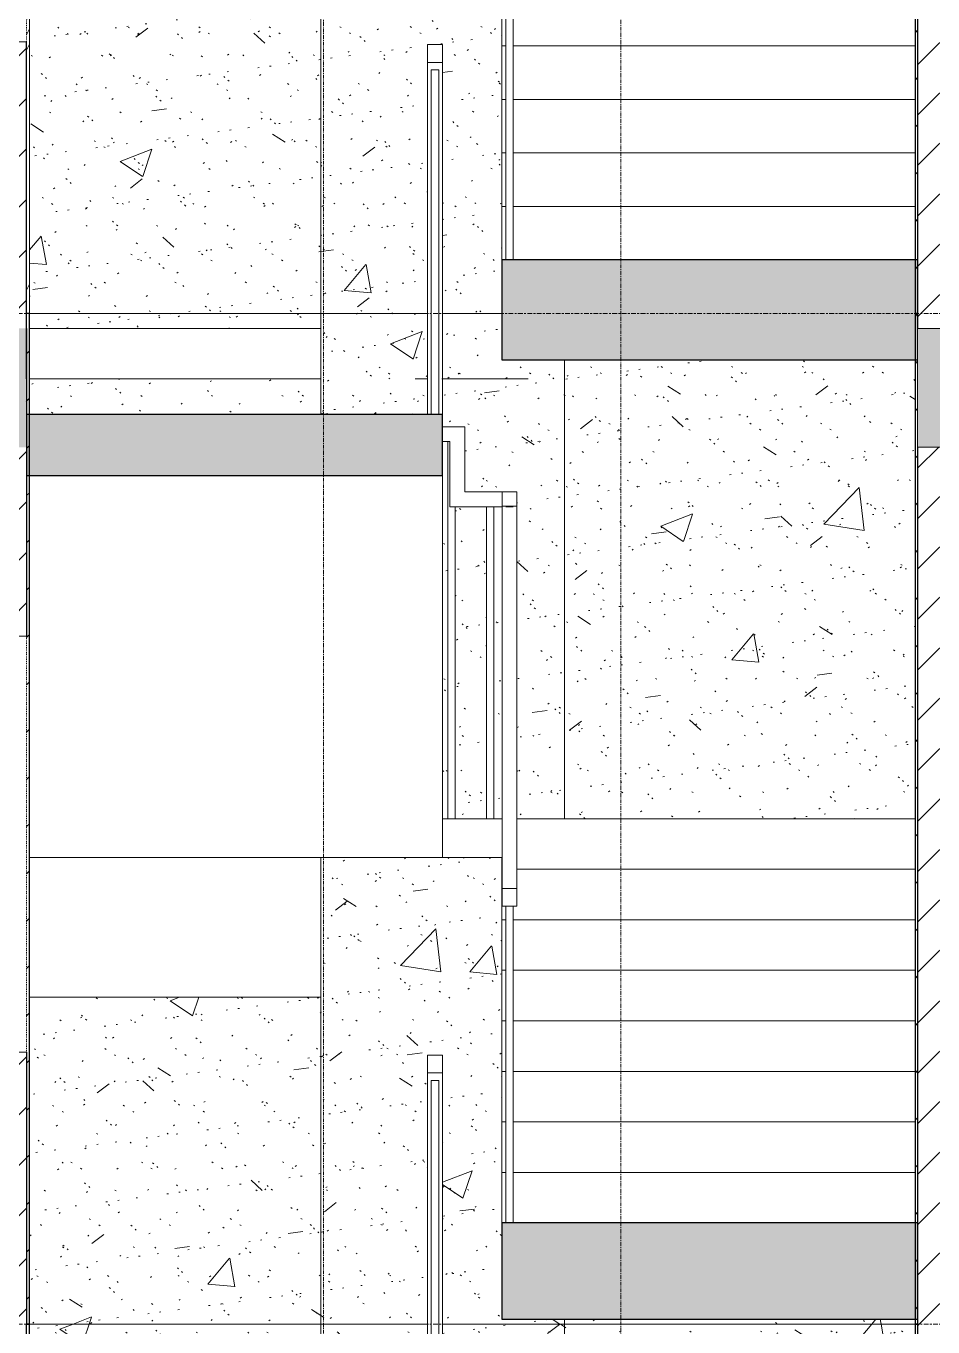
# Model space of a CAD drawing. Header units: millimetres. Extents: x 1240 to 198004, y -7796 to 35300.
# Drawn here: x 23535 to 26587, y 22590 to 26967 of the extents above; entities that cross this region are included whole.
import ezdxf

# ---------------------------------------------------------------- set-up
doc = ezdxf.new("R2010")
doc.units = ezdxf.units.MM
for name, pattern in [('1 NÉT CALL OUT', [6, 3, -3]), ('Centre', [31.75, 6.35, -4.7625, 15.875, -4.7625]), ('Grid Line', [22.225, 12.7, -3.175, 3.175, -3.175])]:
    doc.linetypes.add(name, pattern=pattern)
for name, color, linetype, lineweight in [('0-1', 7, 'Continuous', 5), ('A-DETL-GENF-1', 7, 'Continuous', 9), ('A-DETL-THIN', 151, 'Continuous', 9), ('A-FLOR-1', 10, 'Continuous', 35), ('A-FLOR-2', 7, 'Continuous', 9), ('A-FLOR-HRAL', 11, 'Continuous', 9), ('A-FLOR-HRAL-2', 11, 'Continuous', 18), ('A-FLOR-LEVL-2', 51, 'Centre', 9), ('A-FLOR-PATT-1', 7, 'Continuous', 9), ('A-GLAZ', 151, 'Continuous', 9), ('A-GLAZ-3', 7, '1 NÉT CALL OUT', 9), ('A-GLAZ-4', 55, '1 NÉT CALL OUT', 9), ('A-GLAZ-5', 151, 'Continuous', 18), ('A-GLAZ-CURT', 52, 'Continuous', 9), ('A-WALL-1', 113, 'Continuous', 25), ('A-WALL-PATT-4', 111, 'Continuous', 9), ('E-LITE-EQPM', 33, 'Continuous', 9), ('I-WALL', 2, 'Continuous', 9), ('I-WALL-2', 2, 'Continuous', 25), ('S-BEAM-3', 7, 'Continuous', 9), ('S-GRID-1', 1, 'Grid Line', 9), ('S-STRS', 31, 'Continuous', 9), ('S-STRS-1', 31, 'Continuous', 5), ('S-STRS-2', 31, 'Continuous', 25)]:
    doc.layers.add(name, color=color, linetype=linetype, lineweight=lineweight)
pattern_1 = [(45, (377.74, 0), (-79.5495, 79.5495), [])]
pattern_2 = [(50, (377.7, 0), (1093.104, -95.634), [114.3, -1257.3]), (355, (377.7, 0), (-211.457, 1146.34), [91.44, -1005.84]), (100.451, (468.8, -8), (881.656, 1050.7), [97.14, -1068.54]), (46.184, (377.7, 304.8), (1626.475, -252.257), [171.45, -1885.95]), (96.636, (513.3, 283.8), (1424.416, 1484.565), [145.71, -1602.81]), (351.184, (377.7, 304.8), (1424.43, 1484.55), [137.16, -1508.76]), (21, (530.1, 228.6), (909.686, -613.59), [114.3, -1257.3]), (326, (530.1, 228.6), (370.812, 1105.13), [91.44, -1005.84]), (71.451, (606, 177.5), (1280.503, 491.528), [97.14, -1068.54]), (37.5, (377.74, 0), (18.5313, 507.3303), [50.292, -943.356, 50.292, -970.788, -1009.65]), (37.5, (377.74, 0), (18.5313, 507.3303), [-2014.728, 50.292, -959.358]), (7.5, (377.74, 0), (400.918, 601.0836), [50.292, -531.876, 50.292, -920.496, -384.81]), (7.5, (377.74, 0), (400.918, 601.0836), [-1552.956, 50.292, -334.518]), (327.5, (37.9, 0), (813.545, -34.3737), [50.292, -330.708, 50.292, -1138.428, -1577.34]), (327.5, (37.9, 0), (813.545, -34.3737), [-1569.72, 50.292, -1527.048]), (317.5, (-114.5, 0), (888.775, 152.56), [50.292, -445.008, 50.292, -739.14, -1120.14]), (317.5, (-114.5, 0), (888.775, 152.56), [-1284.732, 50.292, -1069.848])]
pattern_3 = [(37.5, (377.74, 0), (-4.79953, 146.8239), [5.029, -110.795, 5.029, -124.511, -123.825]), (37.5, (377.74, 0), (-4.79953, 146.8239), [-245.364, 5.029, -118.796]), (7.5, (377.74, 0), (134.8574, 215.0472), [5.029, -57.455, 5.029, -99.365, -40.005]), (7.5, (377.74, 0), (134.8574, 215.0472), [-166.878, 5.029, -34.976]), (327.5, (284.02, 0), (237.29776, 0.4316), [5.029, -33.071, 5.029, -132.131, -179.07]), (327.5, (284.02, 0), (237.29776, 0.4316), [-175.26, 5.029, -174.041]), (317.5, (284.02, 0), (229.0671, 66.8792), [5.029, -14.021, 5.029, -84.887, -102.87]), (317.5, (284.02, 0), (229.0671, 66.8792), [-108.966, 5.029, -97.841])]
pattern_4 = [(45, (377.74, 0), (-84.8528, 84.8528), [])]

# ---------------------------------------------------------------- blocks, each defined once
blk = doc.blocks.new('NCV_TKTC_KET CAU_rvt-1-TKCS_MẶT ĐỨNG NỘI KHU 1')
at = {"layer": 'A-FLOR-PATT-1'}
h = blk.add_hatch(color=256, dxfattribs=at)
h.paths.add_polyline_path([(23537.4, 25780), (23537.4, 25950), (23535.3, 25948.3), (23535.3, 25780)])
h.paths.add_polyline_path([(23335.3, 25780), (23337.4, 25781.7), (23337.4, 25950), (23335.3, 25950)])
at = {"layer": 'A-FLOR-1'}
for p, q in [((23537.4, 25950), (23535.3, 25950)), ((23537.4, 25780), (23537.4, 25950)), ((23535.3, 25780), (23537.4, 25780))]:
    blk.add_line(p, q, dxfattribs=at)
at = {"layer": 'A-FLOR-2'}
for p, q in [((23547.4, 25950), (24526.9, 25950)), ((24526.9, 25780), (23547.4, 25780))]:
    blk.add_line(p, q, dxfattribs=at)
at = {"layer": 'S-BEAM-3'}
blk.add_line((23547.4, 23700), (24526.9, 23700), dxfattribs=at)
blk = doc.blocks.new('Railing - 25mm-949251-TKCS_MẶT ĐỨNG NỘI KHU 1')
at = {"layer": 'A-FLOR-HRAL'}
for p, q in [((24899, 26819.3), (24924, 26819.3)), ((24899, 25660), (24899, 26819.3)), ((24924, 25660), (24924, 26819.3))]:
    blk.add_line(p, q, dxfattribs=at)
blk = doc.blocks.new('Railing - 25mm-949245-TKCS_MẶT ĐỨNG NỘI KHU 1')
at = {"layer": 'A-FLOR-HRAL'}
for p, q in [((24954.8, 24300), (24954.8, 25568.8)), ((24979.8, 24300), (24979.8, 25350))]:
    blk.add_line(p, q, dxfattribs=at)
blk = doc.blocks.new('Railing - 25mm-702173-TKCS_MẶT ĐỨNG NỘI KHU 1')
at = {"layer": 'A-FLOR-HRAL'}
for p, q in [((25084.8, 24300), (25084.8, 25350)), ((25109.8, 24300), (25109.8, 25350))]:
    blk.add_line(p, q, dxfattribs=at)
blk = doc.blocks.new('Railing - 25mm-949247-TKCS_MẶT ĐỨNG NỘI KHU 1')
at = {"layer": 'A-FLOR-HRAL'}
blk.add_line((25149.8, 25350), (25174.8, 25350), dxfattribs=at)
blk = doc.blocks.new('Railing - 25mm-948473-TKCS_MẶT ĐỨNG NỘI KHU 1')
at = {"layer": 'A-FLOR-HRAL'}
for p, q in [((25149.8, 22940), (25149.8, 24005.7)), ((25174.8, 24005.7), (25174.8, 22940))]:
    blk.add_line(p, q, dxfattribs=at)
blk = doc.blocks.new('Railing - Railing-954439-TKCS_MẶT ĐỨNG NỘI KHU 1')
at = {"layer": 'A-FLOR-HRAL'}
for p, q in [((24886.5, 26844.8), (24886.5, 25660)), ((24936.5, 26844.8), (24936.5, 25660)), ((25011.5, 25618.8), (24936.9, 25618.8)), ((25011.5, 25400), (25011.5, 25618.8)), ((24936.9, 25568.8), (24961.5, 25568.8)), ((24961.5, 25568.8), (24961.5, 25350)), ((25062.3, 25400), (25011.5, 25400)), ((25137.3, 25400), (25062.3, 25400)), ((25137.3, 25351.2), (25137.3, 25400)), ((25187.3, 25400), (25137.3, 25400)), ((25187.3, 25400), (25187.3, 25351.2)), ((24961.5, 25350), (25062.3, 25350)), ((25062.3, 25350), (25137.3, 25350)), ((25137.3, 24065.4), (25137.3, 25351.2)), ((25187.3, 25351.2), (25137.3, 25351.2)), ((25187.3, 25351.2), (25187.3, 24065.4))]:
    blk.add_line(p, q, dxfattribs=at)
at = {"layer": 'A-FLOR-HRAL-2'}
for p, q in [((24936.5, 26904.6), (24886.5, 26904.6)), ((24886.5, 26904.6), (24886.5, 26844.8)), ((24936.5, 26844.8), (24936.5, 26904.6)), ((24886.5, 26844.8), (24936.5, 26844.8)), ((25137.3, 24065.4), (25137.3, 24005.7)), ((25187.3, 24065.4), (25137.3, 24065.4)), ((25187.3, 24005.7), (25187.3, 24065.4)), ((25137.3, 24005.7), (25187.3, 24005.7))]:
    blk.add_line(p, q, dxfattribs=at)
for name in ['Railing - 25mm-949251-TKCS_MẶT ĐỨNG NỘI KHU 1', 'Railing - 25mm-949245-TKCS_MẶT ĐỨNG NỘI KHU 1', 'Railing - 25mm-702173-TKCS_MẶT ĐỨNG NỘI KHU 1', 'Railing - 25mm-949247-TKCS_MẶT ĐỨNG NỘI KHU 1', 'Railing - 25mm-948473-TKCS_MẶT ĐỨNG NỘI KHU 1']:
    blk.add_blockref(name, (0, 0))
blk = doc.blocks.new('Railing - 25mm-1748263-TKCS_MẶT ĐỨNG NỘI KHU 1')
at = {"layer": 'A-FLOR-HRAL'}
for p, q in [((25149.8, 26180), (25149.8, 27246.1)), ((25174.8, 27246.1), (25174.8, 26180))]:
    blk.add_line(p, q, dxfattribs=at)
blk = doc.blocks.new('Railing - 25mm-1748267-TKCS_MẶT ĐỨNG NỘI KHU 1')
at = {"layer": 'A-FLOR-HRAL'}
for p, q in [((25149.8, 28670), (25174.8, 28670)), ((25149.8, 28666.3), (25149.8, 28670)), ((25174.8, 28670), (25174.8, 28666.3))]:
    blk.add_line(p, q, dxfattribs=at)
blk = doc.blocks.new('Railing - 25mm-1748261-TKCS_MẶT ĐỨNG NỘI KHU 1')
at = {"layer": 'A-FLOR-HRAL'}
for p, q in [((24954.8, 27620), (24954.8, 28901.6)), ((24979.8, 27620), (24979.8, 28670))]:
    blk.add_line(p, q, dxfattribs=at)
blk = doc.blocks.new('Railing - 25mm-1748271-TKCS_MẶT ĐỨNG NỘI KHU 1')
at = {"layer": 'A-FLOR-HRAL'}
for p, q in [((24899, 30225.3), (24924, 30225.3)), ((24899, 29060), (24899, 30225.3)), ((24924, 29060), (24924, 30225.3))]:
    blk.add_line(p, q, dxfattribs=at)
blk = doc.blocks.new('Railing - Railing-954606-TKCS_MẶT ĐỨNG NỘI KHU 1')
at = {"layer": 'A-FLOR-HRAL'}
for p, q in [((24886.5, 30252.3), (24886.5, 29060)), ((24936.5, 30252.3), (24936.5, 29060)), ((25011.5, 28951.6), (24936.9, 28951.6)), ((25011.5, 28720), (25011.5, 28951.6)), ((24936.9, 28901.6), (24961.5, 28901.6)), ((24961.5, 28901.6), (24961.5, 28670)), ((25062.3, 28720), (25011.5, 28720)), ((25137.3, 28720), (25062.3, 28720)), ((25137.3, 28668.4), (25137.3, 28720)), ((25187.3, 28720), (25137.3, 28720)), ((25187.3, 28720), (25187.3, 28668.4)), ((24961.5, 28670), (25062.3, 28670)), ((25062.3, 28670), (25137.3, 28670)), ((25137.3, 27306.9), (25137.3, 28668.4)), ((25149.8, 28668.4), (25137.3, 28668.4)), ((25187.3, 28668.4), (25174.8, 28668.4)), ((25187.3, 28668.4), (25187.3, 27306.9))]:
    blk.add_line(p, q, dxfattribs=at)
at = {"layer": 'A-FLOR-HRAL-2'}
for p, q in [((24936.5, 30313.1), (24886.5, 30313.1)), ((24886.5, 30313.1), (24886.5, 30252.3)), ((24936.5, 30252.3), (24936.5, 30313.1)), ((24886.5, 30252.3), (24936.5, 30252.3)), ((25137.3, 27306.9), (25137.3, 27246.1)), ((25187.3, 27306.9), (25137.3, 27306.9)), ((25187.3, 27246.1), (25187.3, 27306.9)), ((25137.3, 27246.1), (25187.3, 27246.1))]:
    blk.add_line(p, q, dxfattribs=at)
for name, p in [('Railing - 25mm-1748271-TKCS_MẶT ĐỨNG NỘI KHU 1', (0, 0)), ('Railing - 25mm-1748261-TKCS_MẶT ĐỨNG NỘI KHU 1', (0, 0)), ('Railing - 25mm-702173-TKCS_MẶT ĐỨNG NỘI KHU 1', (0, 3320)), ('Railing - 25mm-1748267-TKCS_MẶT ĐỨNG NỘI KHU 1', (0, 0)), ('Railing - 25mm-1748263-TKCS_MẶT ĐỨNG NỘI KHU 1', (0, 0))]:
    blk.add_blockref(name, p)
blk = doc.blocks.new('1_FAMILY RVT - W01-WxH 1400x6000-587637-TKCS_MẶT ĐỨNG NỘI KHU 1')
at = {"layer": 'A-GLAZ'}
for p, q in [((23337.4, 11250.9), (23337.4, 9977.9)), ((23426.3, 9977.9), (23426.3, 11250.9))]:
    blk.add_line(p, q, dxfattribs=at)
at = {"layer": 'A-GLAZ-4'}
for p, q in [((23337.4, 9914.4), (23337.4, 11314.4)), ((23537.4, 11314.4), (23537.4, 9914.4))]:
    blk.add_line(p, q, dxfattribs=at)
at = {"layer": 'A-GLAZ-5'}
for p, q in [((23337.4, 11314.4), (23537.4, 11314.4)), ((23337.4, 11314.4), (23337.4, 11250.9)), ((23426.3, 11295.4), (23337.4, 11295.4)), ((23381.8, 11250.9), (23381.8, 11295.4)), ((23426.3, 11314.4), (23426.3, 11250.9)), ((23426.3, 11250.9), (23337.4, 11250.9)), ((23359.6, 11250.9), (23359.6, 9977.9)), ((23404, 11250.9), (23404, 9977.9)), ((23426.3, 9977.9), (23337.4, 9977.9)), ((23337.4, 9914.4), (23337.4, 9977.9)), ((23381.8, 9977.9), (23381.8, 9933.5)), ((23426.3, 9914.4), (23426.3, 9977.9)), ((23337.4, 9933.5), (23426.3, 9933.5)), ((23537.4, 9914.4), (23337.4, 9914.4))]:
    blk.add_line(p, q, dxfattribs=at)
blk = doc.blocks.new('System Panel - Glazed-V254-TKCS_MẶT ĐỨNG NỘI KHU 1')
at = {"layer": 'A-GLAZ-CURT'}
h = blk.add_hatch(dxfattribs=at)
h.set_pattern_fill('FP_7', color=256, style=0, pattern_type=2)
h.set_pattern_definition([(63.435, (2168, 104.33), (-0.001, 1524.001), [532.463, -2875.304]), (63.435, (644, 104.33), (-0.001, 1524.001), [532.463, -2875.304]), (63.435, (2897.55, 398.8), (-0.001, 1524.001), [532.46, -2875.304]), (63.435, (1373.55, 398.8), (-0.001, 1524.001), [532.463, -2875.304]), (63.435, (2787.1, 294.83), (-0.001, 1524.001), [532.46, -2875.304]), (63.435, (1263.1, 294.83), (-0.001, 1524.001), [532.463, -2875.304]), (63.435, (2674.6, 890.1), (-0.001, 1524.001), [258.8, -3148.965]), (63.435, (1150.6, 890.1), (-0.001, 1524.001), [258.8, -3148.965]), (63.435, (2600.96, 797.95), (-0.001, 1524.001), [532.46, -2875.304]), (63.435, (1076.96, 797.95), (-0.001, 1524.001), [532.463, -2875.304]), (63.435, (2613.95, 864.1), (-0.001, 1524.001), [532.46, -2875.304]), (63.435, (1089.95, 864.1), (-0.001, 1524.001), [532.463, -2875.304]), (63.435, (1999.1, 573.94), (-0.001, 1524.001), [532.46, -2875.304]), (63.435, (475.1, 573.94), (-0.001, 1524.001), [532.463, -2875.304]), (63.435, (2012.1, 651.9), (-0.001, 1524.001), [532.46, -2875.304]), (63.435, (488.1, 651.9), (-0.001, 1524.001), [532.463, -2875.304]), (63.435, (2015.6, 708.1), (-0.001, 1524.001), [532.46, -2875.304]), (63.435, (491.6, 708.1), (-0.001, 1524.001), [532.463, -2875.304])])
h.paths.add_polyline_path([(23162.9, 26000), (23337.4, 26000), (23337.4, 27020), (23335.3, 27020), (23335.3, 27620), (23337.4, 27620), (23337.4, 28350), (22986.9, 28350), (22986.9, 26000)])
h.paths.add_polyline_path([(23537.4, 26000), (23547.4, 26000), (23547.4, 27020), (23537.4, 27020), (23537.4, 26376.1)])
for p, q in [((23337.4, 28350), (22986.9, 28350)), ((22986.9, 28350), (22986.9, 26000)), ((22986.9, 26000), (23337.4, 26000))]:
    blk.add_line(p, q, dxfattribs=at)
blk = doc.blocks.new('LIC_03 - LIC_03-ĐÈN LED ỐP TRẦN CHỐNG BỤI_ 1x24w_ ÁNH SÁNG TRẮNG 6000k-4360032-TKCS_MẶT ĐỨNG NỘI KHU 1')
at = {"layer": 'E-LITE-EQPM'}
for p, q in [((24845.3, 8780), (24886.5, 8780)), ((25035.3, 8780), (24934.4, 8780)), ((24935.6, 8780), (25035.3, 8780)), ((24936.5, 8780), (25225.3, 8780)), ((24945.3, 8780), (25125.3, 8780)), ((25125.3, 8780), (24945.3, 8780))]:
    blk.add_line(p, q, dxfattribs=at)

msp = doc.modelspace()

# ---------------------------------------------------------------- hatches: boundary and pattern name
at = {"layer": 'A-DETL-GENF-1'}
h = msp.add_hatch(color=256, dxfattribs=at)
h.paths.add_polyline_path([(44235.3, 25350), (44535.3, 25350), (44535.3, 25950), (26535.3, 25950), (26535.3, 25550), (26735.3, 25550), (26735.3, 25750), (28436.9, 25750), (28436.9, 25500), (28635.3, 25500), (28635.3, 25750), (30535.3, 25750), (30535.3, 25500), (30736.9, 25500), (30736.9, 25750), (33335.3, 25750), (33335.3, 25500), (33535.3, 25500), (33535.3, 25750), (35535.3, 25750), (35535.3, 25500), (35737.4, 25500), (35737.4, 25750), (39935.6, 25750), (39935.6, 25350), (40235.6, 25350), (40235.6, 25750), (44235.3, 25750)])
h.paths.add_polyline_path([(23535.3, 25550), (23535.3, 25950), (23337.4, 25950), (23337.4, 25550)])
at = {"layer": 'A-WALL-PATT-4'}
h = msp.add_hatch(dxfattribs=at)
h.set_pattern_fill('FP_5', color=256, style=0, pattern_type=2)
h.set_pattern_definition(pattern_2)
h.paths.add_polyline_path([(24526.9, 26000), (24536.9, 26000), (24536.9, 27490), (24526.9, 27490), (24526.9, 26376.1)])
h.paths.add_polyline_path([(24526.9, 29060), (24536.9, 29060), (24536.9, 29400), (24526.9, 29400)])
h = msp.add_hatch(dxfattribs=at)
h.set_pattern_fill('FP_4', color=256, style=0, pattern_type=2)
h.set_pattern_definition(pattern_3)
h.paths.add_polyline_path([(24526.9, 26000), (24536.9, 26000), (24536.9, 27490), (24526.9, 27490), (24526.9, 26376.1)])
h.paths.add_polyline_path([(24526.9, 29060), (24536.9, 29060), (24536.9, 29400), (24526.9, 29400)])
h = msp.add_hatch(dxfattribs=at)
h.set_pattern_fill('FP_5', color=256, style=0, pattern_type=2)
h.set_pattern_definition(pattern_2)
h.paths.add_polyline_path([(24886.5, 26000), (24886.5, 26904.6), (24936.5, 26904.6), (24936.5, 26000), (25136.9, 26000), (25136.9, 27490), (24536.9, 27490), (24536.9, 26000)])
h.paths.add_polyline_path([(25109.8, 27620), (25137.3, 27620), (25137.3, 28670), (25109.8, 28668.4), (25109.8, 27633.6)])
h.paths.add_polyline_path([(25084.8, 27620), (25084.8, 28670), (24979.8, 28670), (24979.8, 27620)])
h.paths.add_polyline_path([(25187.3, 27620), (25336.9, 27620), (25336.9, 29400), (24936.5, 29400), (24936.9, 28951.6), (25011.5, 28951.6), (25011.5, 28720), (25187.3, 28720), (25187.3, 27633.6)])
h.paths.add_polyline_path([(24954.8, 27620), (24954.8, 28901.6), (24936.9, 28901.6), (24936.9, 27620)])
h.paths.add_polyline_path([(24886.5, 29060), (24886.5, 29400), (24536.9, 29400), (24536.9, 29060)])
h = msp.add_hatch(dxfattribs=at)
h.set_pattern_fill('FP_4', color=256, style=0, pattern_type=2)
h.set_pattern_definition(pattern_3)
h.paths.add_polyline_path([(24886.5, 26000), (24886.5, 26904.6), (24936.5, 26904.6), (24936.5, 26000), (25136.9, 26000), (25136.9, 27490), (24536.9, 27490), (24536.9, 26000)])
h.paths.add_polyline_path([(25109.8, 27620), (25137.3, 27620), (25137.3, 28670), (25109.8, 28668.4), (25109.8, 27633.6)])
h.paths.add_polyline_path([(25084.8, 27620), (25084.8, 28670), (24979.8, 28670), (24979.8, 27620)])
h.paths.add_polyline_path([(25187.3, 27620), (25336.9, 27620), (25336.9, 29400), (24936.5, 29400), (24936.9, 28951.6), (25011.5, 28951.6), (25011.5, 28720), (25187.3, 28720), (25187.3, 27633.6)])
h.paths.add_polyline_path([(24954.8, 27620), (24954.8, 28901.6), (24936.9, 28901.6), (24936.9, 27620)])
h.paths.add_polyline_path([(24886.5, 29060), (24886.5, 29400), (24536.9, 29400), (24536.9, 29060)])
h = msp.add_hatch(dxfattribs=at)
h.set_pattern_fill('FP_17', color=256, style=0, pattern_type=2)
h.set_pattern_definition(pattern_1)
h.paths.add_polyline_path([(26536.9, 26000), (26535.3, 29400), (26526.9, 29400), (26526.9, 26000)])
h = msp.add_hatch(dxfattribs=at)
h.set_pattern_fill('FP_5', color=256, style=0, pattern_type=2)
h.set_pattern_definition(pattern_2)
h.paths.add_polyline_path([(24526.9, 26000), (24526.9, 27020), (23547.4, 27020), (23547.4, 26000), (24454.6, 26000)])
h.paths.add_polyline_path([(23547.4, 29060), (24526.9, 29060), (24526.9, 29350), (23547.4, 29350)])
h = msp.add_hatch(dxfattribs=at)
h.set_pattern_fill('FP_4', color=256, style=0, pattern_type=2)
h.set_pattern_definition(pattern_3)
h.paths.add_polyline_path([(24526.9, 26000), (24526.9, 27020), (23547.4, 27020), (23547.4, 26000), (24454.6, 26000)])
h.paths.add_polyline_path([(23547.4, 29060), (24526.9, 29060), (24526.9, 29350), (23547.4, 29350)])
h = msp.add_hatch(dxfattribs=at)
h.set_pattern_fill('FP_1', color=256, style=0, pattern_type=2)
h.set_pattern_definition(pattern_4)
h.paths.add_polyline_path([(23535.3, 25950), (23537.4, 25950), (23537.4, 26914.4), (23337.4, 26914.4), (23337.4, 25950)])
h.paths.add_polyline_path([(23337.4, 28314.4), (23537.4, 28314.4), (23537.4, 29200), (23535.3, 29200), (23535.3, 28950), (23337.4, 28950), (23337.4, 28891.1)])
h = msp.add_hatch(dxfattribs=at)
h.set_pattern_fill('FP_1', color=256, style=0, pattern_type=2)
h.set_pattern_definition(pattern_4)
h.paths.add_polyline_path([(26536.9, 25950), (26736.9, 25950), (26735.3, 28950), (26536.9, 28950), (26536.9, 26376.1)])
h = msp.add_hatch(dxfattribs=at)
h.set_pattern_fill('FP_17', color=256, style=0, pattern_type=2)
h.set_pattern_definition(pattern_1)
h.paths.add_polyline_path([(23537.4, 22600), (23547.4, 22600), (23547.4, 26000), (23537.4, 26000), (23537.4, 23514.4)])
h = msp.add_hatch(dxfattribs=at)
h.set_pattern_fill('FP_5', color=256, style=0, pattern_type=2)
h.set_pattern_definition(pattern_2)
h.paths.add_polyline_path([(24454.6, 22600), (24526.9, 22600), (24526.9, 23700), (23547.4, 23700), (23547.4, 22600)])
h.paths.add_polyline_path([(24454.6, 25660), (24526.9, 25660), (24526.9, 25780), (23547.4, 25780), (23547.4, 25660), (23645.3, 25660)])
h.paths.add_polyline_path([(24454.6, 25950), (24526.9, 25950), (24526.9, 26000), (23547.4, 26000), (23547.4, 25950), (23561.8, 25950)])
h = msp.add_hatch(dxfattribs=at)
h.set_pattern_fill('FP_4', color=256, style=0, pattern_type=2)
h.set_pattern_definition(pattern_3)
h.paths.add_polyline_path([(24454.6, 22600), (24526.9, 22600), (24526.9, 23700), (23547.4, 23700), (23547.4, 22600)])
h.paths.add_polyline_path([(24454.6, 25660), (24526.9, 25660), (24526.9, 25780), (23547.4, 25780), (23547.4, 25660), (23645.3, 25660)])
h.paths.add_polyline_path([(24454.6, 25950), (24526.9, 25950), (24526.9, 26000), (23547.4, 26000), (23547.4, 25950), (23561.8, 25950)])
h = msp.add_hatch(dxfattribs=at)
h.set_pattern_fill('FP_5', color=256, style=0, pattern_type=2)
h.set_pattern_definition(pattern_2)
h.paths.add_polyline_path([(24526.9, 22600), (24536.9, 22600), (24536.9, 24170), (24526.9, 24170), (24526.9, 22603.5)])
h.paths.add_polyline_path([(24526.9, 25660), (24536.9, 25660), (24536.9, 26000), (24526.9, 26000), (24526.9, 25747.3)])
h = msp.add_hatch(dxfattribs=at)
h.set_pattern_fill('FP_4', color=256, style=0, pattern_type=2)
h.set_pattern_definition(pattern_3)
h.paths.add_polyline_path([(24526.9, 22600), (24536.9, 22600), (24536.9, 24170), (24526.9, 24170), (24526.9, 22603.5)])
h.paths.add_polyline_path([(24526.9, 25660), (24536.9, 25660), (24536.9, 26000), (24526.9, 26000), (24526.9, 25747.3)])
h = msp.add_hatch(dxfattribs=at)
h.set_pattern_fill('FP_5', color=256, style=0, pattern_type=2)
h.set_pattern_definition(pattern_2)
h.paths.add_polyline_path([(24886.5, 22600), (24886.5, 23504.6), (24936.5, 23504.6), (24936.5, 22600), (25336.9, 22600), (25336.9, 22616.2), (25136.9, 22616.2), (25136.9, 24170), (24536.9, 24170), (24536.9, 22600)])
h.paths.add_polyline_path([(25109.8, 24300), (25137.3, 24300), (25136.9, 25350), (25109.8, 25350), (25109.8, 25118.6)])
h.paths.add_polyline_path([(25084.8, 24300), (25084.8, 25350), (24979.8, 25350), (24979.8, 24300)])
h.paths.add_polyline_path([(24954.8, 24300), (24954.8, 25568.8), (24936.9, 25568.8), (24936.9, 24300)])
h.paths.add_polyline_path([(25187.3, 24300), (25336.9, 24300), (25336.9, 25844.5), (25136.9, 25844.5), (25136.9, 26000), (24936.5, 26000), (24936.9, 25618.8), (25011.5, 25618.8), (25011.5, 25400), (25187.3, 25400), (25187.3, 25118.6)])
h.paths.add_polyline_path([(24536.9, 25660), (24886.5, 25660), (24886.5, 26000), (24536.9, 26000), (24536.9, 25747.3)])
h = msp.add_hatch(dxfattribs=at)
h.set_pattern_fill('FP_4', color=256, style=0, pattern_type=2)
h.set_pattern_definition(pattern_3)
h.paths.add_polyline_path([(24886.5, 22600), (24886.5, 23504.6), (24936.5, 23504.6), (24936.5, 22600), (25336.9, 22600), (25336.9, 22616.2), (25136.9, 22616.2), (25136.9, 24170), (24536.9, 24170), (24536.9, 22600)])
h.paths.add_polyline_path([(25109.8, 24300), (25137.3, 24300), (25136.9, 25350), (25109.8, 25350), (25109.8, 25118.6)])
h.paths.add_polyline_path([(25084.8, 24300), (25084.8, 25350), (24979.8, 25350), (24979.8, 24300)])
h.paths.add_polyline_path([(24954.8, 24300), (24954.8, 25568.8), (24936.9, 25568.8), (24936.9, 24300)])
h.paths.add_polyline_path([(25187.3, 24300), (25336.9, 24300), (25336.9, 25844.5), (25136.9, 25844.5), (25136.9, 26000), (24936.5, 26000), (24936.9, 25618.8), (25011.5, 25618.8), (25011.5, 25400), (25187.3, 25400), (25187.3, 25118.6)])
h.paths.add_polyline_path([(24536.9, 25660), (24886.5, 25660), (24886.5, 26000), (24536.9, 26000), (24536.9, 25747.3)])
h = msp.add_hatch(dxfattribs=at)
h.set_pattern_fill('FP_17', color=256, style=0, pattern_type=2)
h.set_pattern_definition(pattern_1)
h.paths.add_polyline_path([(26536.9, 22600), (26535.3, 26000), (26526.9, 26000), (26526.9, 22600)])
h = msp.add_hatch(dxfattribs=at)
h.set_pattern_fill('FP_5', color=256, style=0, pattern_type=2)
h.set_pattern_definition(pattern_2)
h.paths.add_polyline_path([(25336.9, 22600), (25346.9, 22600), (25346.9, 22616.2), (25336.9, 22616.2), (25336.9, 22603.5)])
h.paths.add_polyline_path([(25336.9, 24300), (25346.9, 24300), (25346.9, 25844.5), (25336.9, 25844.5), (25336.9, 25118.6)])
h = msp.add_hatch(dxfattribs=at)
h.set_pattern_fill('FP_4', color=256, style=0, pattern_type=2)
h.set_pattern_definition(pattern_3)
h.paths.add_polyline_path([(25336.9, 22600), (25346.9, 22600), (25346.9, 22616.2), (25336.9, 22616.2), (25336.9, 22603.5)])
h.paths.add_polyline_path([(25336.9, 24300), (25346.9, 24300), (25346.9, 25844.5), (25336.9, 25844.5), (25336.9, 25118.6)])
h = msp.add_hatch(dxfattribs=at)
h.set_pattern_fill('FP_5', color=256, style=0, pattern_type=2)
h.set_pattern_definition(pattern_2)
h.paths.add_polyline_path([(25746.3, 22600), (26526.9, 22600), (26526.9, 22616.2), (25346.9, 22616.2), (25346.9, 22600)])
h.paths.add_polyline_path([(25746.3, 24300), (26526.9, 24300), (26526.9, 25844.5), (25346.9, 25844.5), (25346.9, 24300)])
h = msp.add_hatch(dxfattribs=at)
h.set_pattern_fill('FP_4', color=256, style=0, pattern_type=2)
h.set_pattern_definition(pattern_3)
h.paths.add_polyline_path([(25746.3, 22600), (26526.9, 22600), (26526.9, 22616.2), (25346.9, 22616.2), (25346.9, 22600)])
h.paths.add_polyline_path([(25746.3, 24300), (26526.9, 24300), (26526.9, 25844.5), (25346.9, 25844.5), (25346.9, 24300)])
h = msp.add_hatch(dxfattribs=at)
h.set_pattern_fill('FP_1', color=256, style=0, pattern_type=2)
h.set_pattern_definition(pattern_4)
h.paths.add_polyline_path([(23337.4, 22550), (23537.4, 22550), (23537.4, 23514.4), (23337.4, 23514.4)])
h.paths.add_polyline_path([(23535.3, 24914.4), (23537.4, 24914.4), (23537.4, 25800), (23535.3, 25800), (23535.3, 25550), (23337.4, 25550), (23337.4, 24914.4)])
h = msp.add_hatch(dxfattribs=at)
h.set_pattern_fill('FP_1', color=256, style=0, pattern_type=2)
h.set_pattern_definition(pattern_4)
h.paths.add_polyline_path([(26536.9, 22550), (26736.9, 22550), (26735.3, 25550), (26536.9, 25550), (26536.9, 23861.1)])
h = msp.add_hatch(dxfattribs=at)
h.set_pattern_fill('FP_17', color=256, style=0, pattern_type=2)
h.set_pattern_definition(pattern_1)
h.paths.add_polyline_path([(23537.4, 19200), (23547.4, 19200), (23547.4, 22600), (23537.4, 22600), (23537.4, 20114.4)])
h = msp.add_hatch(dxfattribs=at)
h.set_pattern_fill('FP_5', color=256, style=0, pattern_type=2)
h.set_pattern_definition(pattern_2)
h.paths.add_polyline_path([(23547.4, 19200), (24526.9, 19200), (24526.9, 20300), (23547.4, 20300)])
h.paths.add_polyline_path([(24526.9, 22260), (24526.9, 22380), (23547.4, 22380), (23547.4, 22260), (24454.6, 22260)])
h.paths.add_polyline_path([(23547.4, 22550), (24526.9, 22550), (24526.9, 22600), (23547.4, 22600)])
h = msp.add_hatch(dxfattribs=at)
h.set_pattern_fill('FP_4', color=256, style=0, pattern_type=2)
h.set_pattern_definition(pattern_3)
h.paths.add_polyline_path([(23547.4, 19200), (24526.9, 19200), (24526.9, 20300), (23547.4, 20300)])
h.paths.add_polyline_path([(24526.9, 22260), (24526.9, 22380), (23547.4, 22380), (23547.4, 22260), (24454.6, 22260)])
h.paths.add_polyline_path([(23547.4, 22550), (24526.9, 22550), (24526.9, 22600), (23547.4, 22600)])
h = msp.add_hatch(dxfattribs=at)
h.set_pattern_fill('FP_5', color=256, style=0, pattern_type=2)
h.set_pattern_definition(pattern_2)
h.paths.add_polyline_path([(24526.9, 19200), (24536.9, 19200), (24536.9, 20770), (24526.9, 20770), (24526.9, 20088.5)])
h.paths.add_polyline_path([(24526.9, 22260), (24536.9, 22260), (24536.9, 22600), (24526.9, 22600)])
h = msp.add_hatch(dxfattribs=at)
h.set_pattern_fill('FP_4', color=256, style=0, pattern_type=2)
h.set_pattern_definition(pattern_3)
h.paths.add_polyline_path([(24526.9, 19200), (24536.9, 19200), (24536.9, 20770), (24526.9, 20770), (24526.9, 20088.5)])
h.paths.add_polyline_path([(24526.9, 22260), (24536.9, 22260), (24536.9, 22600), (24526.9, 22600)])
h = msp.add_hatch(dxfattribs=at)
h.set_pattern_fill('FP_5', color=256, style=0, pattern_type=2)
h.set_pattern_definition(pattern_2)
h.paths.add_polyline_path([(24886.5, 19200), (24886.5, 20104.6), (24936.5, 20104.6), (24936.5, 19200), (25336.9, 19200), (25336.9, 19216.2), (25136.9, 19216.2), (25136.9, 20770), (24536.9, 20770), (24536.9, 19200)])
h.paths.add_polyline_path([(25137.3, 20900), (25137.3, 21950), (25109.8, 21950), (25109.8, 20900), (25136.9, 20900)])
h.paths.add_polyline_path([(25187.3, 20900), (25336.9, 20900), (25336.9, 22600), (24936.5, 22600), (24936.9, 22218.8), (25011.5, 22218.8), (25011.5, 22000), (25187.3, 22000), (25187.3, 21346)])
h.paths.add_polyline_path([(24936.9, 20900), (24954.8, 20900), (24954.8, 22168.8), (24936.9, 22168.8), (24936.9, 21060.8)])
h.paths.add_polyline_path([(24979.8, 20900), (25084.8, 20900), (25084.8, 21950), (24979.8, 21950), (24979.8, 21060.8)])
h.paths.add_polyline_path([(24886.5, 22260), (24886.5, 22600), (24536.9, 22600), (24536.9, 22260)])
h = msp.add_hatch(dxfattribs=at)
h.set_pattern_fill('FP_4', color=256, style=0, pattern_type=2)
h.set_pattern_definition(pattern_3)
h.paths.add_polyline_path([(24886.5, 19200), (24886.5, 20104.6), (24936.5, 20104.6), (24936.5, 19200), (25336.9, 19200), (25336.9, 19216.2), (25136.9, 19216.2), (25136.9, 20770), (24536.9, 20770), (24536.9, 19200)])
h.paths.add_polyline_path([(25137.3, 20900), (25137.3, 21950), (25109.8, 21950), (25109.8, 20900), (25136.9, 20900)])
h.paths.add_polyline_path([(25187.3, 20900), (25336.9, 20900), (25336.9, 22600), (24936.5, 22600), (24936.9, 22218.8), (25011.5, 22218.8), (25011.5, 22000), (25187.3, 22000), (25187.3, 21346)])
h.paths.add_polyline_path([(24936.9, 20900), (24954.8, 20900), (24954.8, 22168.8), (24936.9, 22168.8), (24936.9, 21060.8)])
h.paths.add_polyline_path([(24979.8, 20900), (25084.8, 20900), (25084.8, 21950), (24979.8, 21950), (24979.8, 21060.8)])
h.paths.add_polyline_path([(24886.5, 22260), (24886.5, 22600), (24536.9, 22600), (24536.9, 22260)])
h = msp.add_hatch(dxfattribs=at)
h.set_pattern_fill('FP_5', color=256, style=0, pattern_type=2)
h.set_pattern_definition(pattern_2)
h.paths.add_polyline_path([(25346.9, 19200), (25346.9, 19216.2), (25336.9, 19216.2), (25336.9, 19200)])
h.paths.add_polyline_path([(25336.9, 20900), (25346.9, 20900), (25346.9, 22600), (25336.9, 22600), (25336.9, 21346)])
h = msp.add_hatch(dxfattribs=at)
h.set_pattern_fill('FP_4', color=256, style=0, pattern_type=2)
h.set_pattern_definition(pattern_3)
h.paths.add_polyline_path([(25346.9, 19200), (25346.9, 19216.2), (25336.9, 19216.2), (25336.9, 19200)])
h.paths.add_polyline_path([(25336.9, 20900), (25346.9, 20900), (25346.9, 22600), (25336.9, 22600), (25336.9, 21346)])
h = msp.add_hatch(dxfattribs=at)
h.set_pattern_fill('FP_5', color=256, style=0, pattern_type=2)
h.set_pattern_definition(pattern_2)
h.paths.add_polyline_path([(25346.9, 19200), (26526.9, 19200), (26526.9, 19216.2), (25346.9, 19216.2)])
h.paths.add_polyline_path([(26526.9, 20900), (26526.9, 22600), (25346.9, 22600), (25346.9, 20900), (25936.9, 20900)])
h = msp.add_hatch(dxfattribs=at)
h.set_pattern_fill('FP_4', color=256, style=0, pattern_type=2)
h.set_pattern_definition(pattern_3)
h.paths.add_polyline_path([(25346.9, 19200), (26526.9, 19200), (26526.9, 19216.2), (25346.9, 19216.2)])
h.paths.add_polyline_path([(26526.9, 20900), (26526.9, 22600), (25346.9, 22600), (25346.9, 20900), (25936.9, 20900)])
h = msp.add_hatch(dxfattribs=at)
h.set_pattern_fill('FP_17', color=256, style=0, pattern_type=2)
h.set_pattern_definition(pattern_1)
h.paths.add_polyline_path([(26536.9, 19200), (26535.3, 22600), (26526.9, 22600), (26526.9, 19200)])
at = {"layer": 'S-STRS-1'}
for points in [[(25136.9, 25844.5), (26535.3, 25844.5), (26535.3, 26180), (25136.9, 26180)], [(24454.6, 25455.4), (24936.9, 25455.4), (24936.9, 25660), (23536.9, 25660), (23536.9, 25455.4)], [(25136.9, 22616.2), (26536.9, 22616.2), (26536.9, 22940), (25136.9, 22940)]]:
    msp.add_hatch(color=256, dxfattribs=at).paths.add_polyline_path(points)

# ---------------------------------------------------------------- linework, layer by layer
at = {"layer": 'A-DETL-THIN'}
for p, q in [((26535.3, 25950), (26535.3, 25550)), ((44535.3, 25950), (26535.3, 25950)), ((26535.3, 25550), (26735.3, 25550))]:
    msp.add_line(p, q, dxfattribs=at)
at = {"layer": 'A-FLOR-LEVL-2'}
for p, q in [((1240.2, 26000), (91585, 26000)), ((1240.2, 22600), (91585, 22600))]:
    msp.add_line(p, q, dxfattribs=at)
at = {"layer": 'A-WALL-1'}
for p, q in [((23537.4, 25950), (23537.4, 26914.4)), ((23535.3, 25950), (23537.4, 25950)), ((23537.4, 25800), (23535.3, 25800)), ((23537.4, 22550), (23537.4, 22600))]:
    msp.add_line(p, q, dxfattribs=at)
at = {"layer": 'I-WALL'}
for p, q in [((24526.9, 25660), (24526.9, 27490)), ((23547.4, 27020), (23547.4, 26000)), ((24536.9, 26000), (23547.4, 26000)), ((24886.5, 26000), (23547.4, 26000)), ((24936.5, 26000), (25136.9, 26000)), ((25346.9, 25844.5), (25346.9, 24300)), ((24526.9, 22260), (24526.9, 24170)), ((24536.9, 22600), (23547.4, 22600)), ((23547.4, 22600), (24886.5, 22600)), ((26526.9, 22600), (24936.5, 22600)), ((25346.9, 22616.2), (25346.9, 20900)), ((26526.9, 22600), (25346.9, 22600))]:
    msp.add_line(p, q, dxfattribs=at)
at = {"layer": 'I-WALL-2'}
for p, q in [((26526.9, 32200), (26526.9, 5600)), ((26536.9, 25949.8), (26536.9, 28950)), ((23547.4, 26000), (23537.4, 26000)), ((23547.4, 15800), (23547.4, 26000)), ((26536.9, 26000), (26526.9, 26000)), ((26526.9, 26000), (26536.9, 26000)), ((23537.4, 25950), (23537.4, 24914.4)), ((26536.9, 22549.8), (26536.9, 25550)), ((23537.4, 23514.4), (23537.4, 22600)), ((23547.4, 22600), (23537.4, 22600)), ((23537.4, 22600), (23547.4, 22600)), ((26536.9, 22600), (26526.9, 22600)), ((26526.9, 22600), (26536.9, 22600))]:
    msp.add_line(p, q, dxfattribs=at)
at = {"layer": 'S-GRID-1'}
for p, q in [((24536.9, -790.9), (24536.9, 30542.5)), ((25536.9, -2695.9), (25536.9, 30542.5))]:
    msp.add_line(p, q, dxfattribs=at)
at = {"layer": 'S-STRS'}
for p, q in [((25136.9, 26900), (25136.9, 27080)), ((25136.9, 26720), (25136.9, 26900)), ((25136.9, 26900), (25149.8, 26900)), ((25174.8, 26900), (26526.9, 26900)), ((25136.9, 26540), (25136.9, 26720)), ((25136.9, 26720), (25149.8, 26720)), ((25174.8, 26720), (26526.9, 26720)), ((25136.9, 26360), (25136.9, 26540)), ((25136.9, 26540), (25149.8, 26540)), ((25174.8, 26540), (26526.9, 26540)), ((25136.9, 26180), (25136.9, 26360)), ((25136.9, 26360), (25149.8, 26360)), ((25174.8, 26360), (26526.9, 26360)), ((24936.9, 25310.8), (24936.9, 25455.4)), ((24936.9, 25310.8), (24936.9, 25140.8)), ((24936.9, 25140.8), (24936.9, 24970.8)), ((24936.9, 24970.8), (24936.9, 24800.8)), ((24936.9, 24800.8), (24936.9, 24630.8)), ((24936.9, 24630.8), (24936.9, 24460.8)), ((24936.9, 24460.8), (24936.9, 24290.8)), ((24936.9, 24300), (25136.9, 24300)), ((25187.3, 24300), (26526.9, 24300)), ((24936.9, 24290.8), (24936.9, 24170)), ((23547.4, 24170), (24936.9, 24170)), ((24936.9, 24170), (25136.9, 24170)), ((25136.9, 24170), (25136.9, 24130)), ((25136.9, 23960), (25136.9, 24130)), ((25187.3, 24130), (26526.9, 24130)), ((25136.9, 23790), (25136.9, 23960)), ((25136.9, 23960), (25149.8, 23960)), ((25174.8, 23960), (26526.9, 23960)), ((25136.9, 23620), (25136.9, 23790)), ((25136.9, 23790), (25149.8, 23790)), ((25174.8, 23790), (26526.9, 23790)), ((25136.9, 23450), (25136.9, 23620)), ((25136.9, 23620), (25149.8, 23620)), ((25174.8, 23620), (26526.9, 23620)), ((25136.9, 23280), (25136.9, 23450)), ((25136.9, 23450), (25149.8, 23450)), ((25174.8, 23450), (26526.9, 23450)), ((25136.9, 23110), (25136.9, 23280)), ((25136.9, 23280), (25149.8, 23280)), ((25174.8, 23280), (26526.9, 23280)), ((25136.9, 22940), (25136.9, 23110)), ((25136.9, 23110), (25149.8, 23110)), ((25174.8, 23110), (26526.9, 23110))]:
    msp.add_line(p, q, dxfattribs=at)
at = {"layer": 'S-STRS-2'}
for p, q in [((26536.9, 26180), (25136.9, 26180)), ((25136.9, 26180), (25136.9, 25844.5)), ((26536.9, 25949.8), (26536.9, 26180)), ((25136.9, 25844.5), (26535.3, 25844.5)), ((24936.9, 25660), (23536.9, 25660)), ((23536.9, 25660), (23536.9, 25455.4)), ((24936.9, 25455.4), (24936.9, 25660)), ((23536.9, 25455.4), (24936.9, 25455.4)), ((26536.9, 22940), (25136.9, 22940)), ((25136.9, 22940), (25136.9, 22616.2)), ((26536.9, 22616.2), (26536.9, 22940)), ((25136.9, 22616.2), (26536.9, 22616.2))]:
    msp.add_line(p, q, dxfattribs=at)

# ---------------------------------------------------------------- block references
at = {"layer": '0-1'}
msp.add_blockref('NCV_TKTC_KET CAU_rvt-1-TKCS_MẶT ĐỨNG NỘI KHU 1', (0, 0), dxfattribs=at)
at = {"layer": 'A-FLOR-HRAL'}
msp.add_blockref('Railing - Railing-954606-TKCS_MẶT ĐỨNG NỘI KHU 1', (0, 0), dxfattribs=at)
at = {"layer": 'A-FLOR-HRAL-2'}
for p in [(0, 0), (0, -3400)]:
    msp.add_blockref('Railing - Railing-954439-TKCS_MẶT ĐỨNG NỘI KHU 1', p, dxfattribs=at)
at = {"layer": 'A-GLAZ-3'}
for p in [(0, 17000), (0, 13600)]:
    msp.add_blockref('1_FAMILY RVT - W01-WxH 1400x6000-587637-TKCS_MẶT ĐỨNG NỘI KHU 1', p, dxfattribs=at)
at = {"layer": 'A-GLAZ-CURT'}
msp.add_blockref('System Panel - Glazed-V254-TKCS_MẶT ĐỨNG NỘI KHU 1', (0, 0), dxfattribs=at)
at = {"layer": 'E-LITE-EQPM'}
msp.add_blockref('LIC_03 - LIC_03-ĐÈN LED ỐP TRẦN CHỐNG BỤI_ 1x24w_ ÁNH SÁNG TRẮNG 6000k-4360032-TKCS_MẶT ĐỨNG NỘI KHU 1', (0, 17000), dxfattribs=at)

doc.saveas('drawing.dxf')
